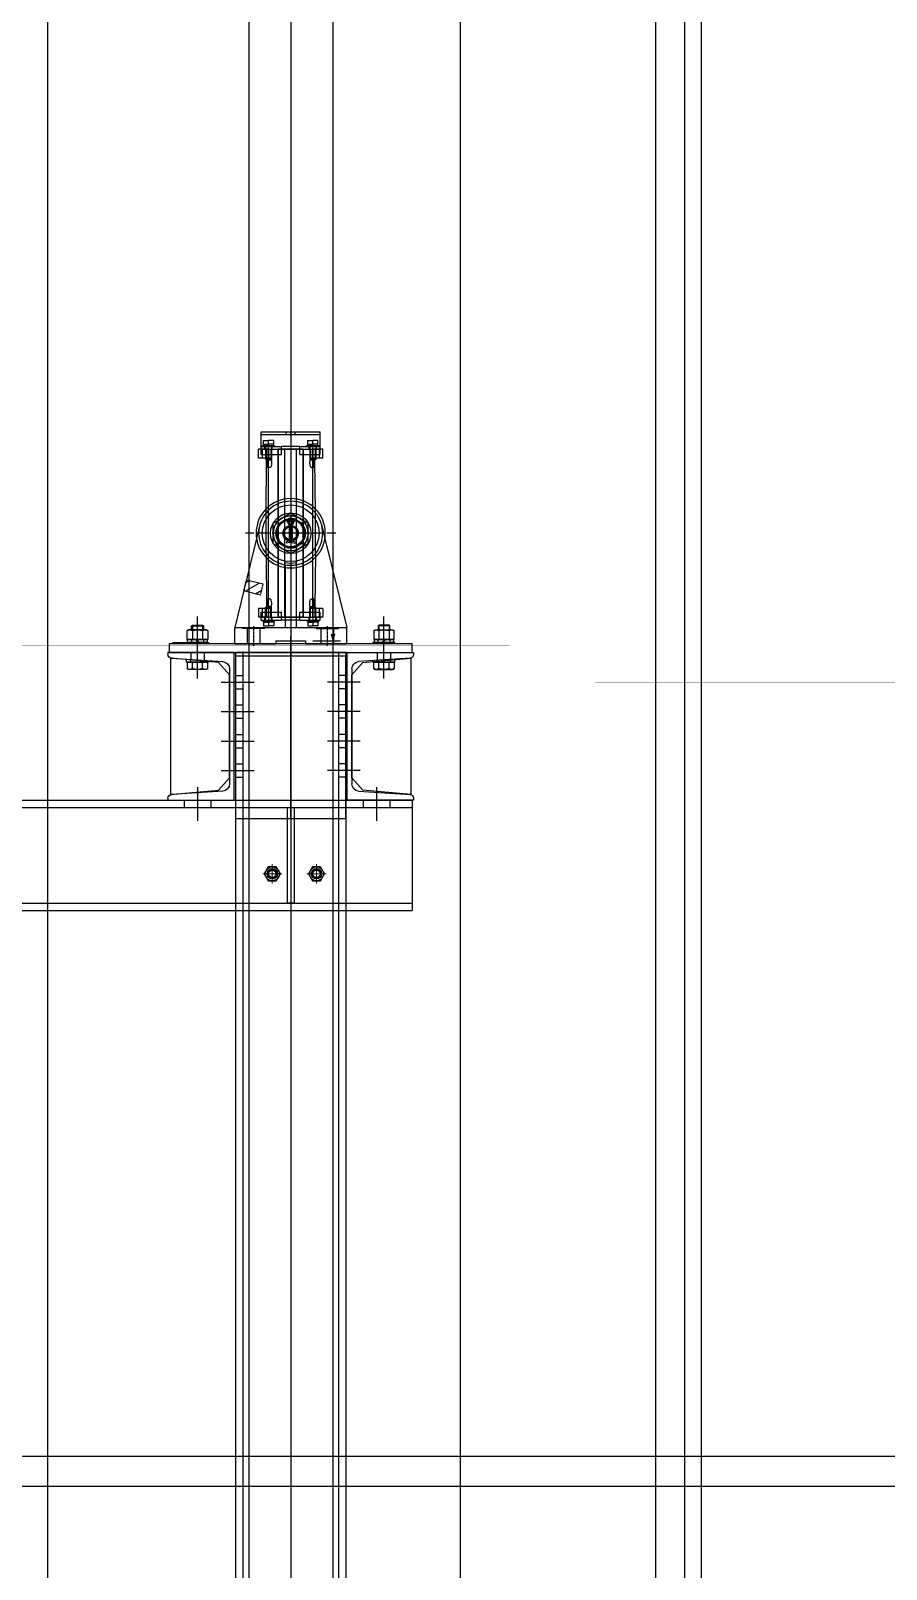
# Model space of a CAD drawing. Header units: millimetres. Extents: x 2370 to 266135, y -585395 to 33485.
# Drawn here: x 218021 to 219182, y 14051 to 16138 of the extents above; entities that cross this region are included whole.
import ezdxf
from ezdxf.lldxf.tags import DXFTag

# ---------------------------------------------------------------- set-up
doc = ezdxf.new("R2010")
doc.units = ezdxf.units.MM
doc.linetypes.add('DASHDOT', pattern=[18.5, 12, -3, 0.5, -3])
doc.linetypes.add('DASHSPACE', pattern=[30, 12, -18])
doc.layers.add('1', color=1, linetype='CENTER2')
doc.layers.add('CL', color=1, linetype='CENTER', lineweight=9)
tags = doc.linetypes.add('CENTER', pattern=[2, 1.25, -0.25, 0.25, -0.25]).pattern_tags.tags
tags[10:11] = [DXFTag(74, 4), DXFTag(75, 0), DXFTag(340, '0'), DXFTag(46, 1.0), DXFTag(50, 0.0), DXFTag(44, 0.0), DXFTag(45, 0.0)]
tags[8:9] = [DXFTag(74, 4), DXFTag(75, 0), DXFTag(340, '0'), DXFTag(46, 1.0), DXFTag(50, 0.0), DXFTag(44, 0.0), DXFTag(45, 0.0)]
tags[6:7] = [DXFTag(74, 4), DXFTag(75, 0), DXFTag(340, '0'), DXFTag(46, 1.0), DXFTag(50, 0.0), DXFTag(44, 0.0), DXFTag(45, 0.0)]
tags[4:5] = [DXFTag(74, 4), DXFTag(75, 0), DXFTag(340, '0'), DXFTag(46, 1.0), DXFTag(50, 0.0), DXFTag(44, 0.0), DXFTag(45, 0.0)]
tags = doc.linetypes.add('CENTER2', pattern=[1.125, 0.75, -0.125, 0.125, -0.125]).pattern_tags.tags
tags[10:11] = [DXFTag(74, 4), DXFTag(75, 0), DXFTag(340, '0'), DXFTag(46, 1.0), DXFTag(50, 0.0), DXFTag(44, 0.0), DXFTag(45, 0.0)]
tags[8:9] = [DXFTag(74, 4), DXFTag(75, 0), DXFTag(340, '0'), DXFTag(46, 1.0), DXFTag(50, 0.0), DXFTag(44, 0.0), DXFTag(45, 0.0)]
tags[6:7] = [DXFTag(74, 4), DXFTag(75, 0), DXFTag(340, '0'), DXFTag(46, 1.0), DXFTag(50, 0.0), DXFTag(44, 0.0), DXFTag(45, 0.0)]
tags[4:5] = [DXFTag(74, 4), DXFTag(75, 0), DXFTag(340, '0'), DXFTag(46, 1.0), DXFTag(50, 0.0), DXFTag(44, 0.0), DXFTag(45, 0.0)]
tags = doc.linetypes.add('DASHED', pattern=[0.75, 0.5, -0.25]).pattern_tags.tags
tags[6:7] = [DXFTag(74, 4), DXFTag(75, 0), DXFTag(340, '0'), DXFTag(46, 1.0), DXFTag(50, 0.0), DXFTag(44, 0.0), DXFTag(45, 0.0)]
tags[4:5] = [DXFTag(74, 4), DXFTag(75, 0), DXFTag(340, '0'), DXFTag(46, 1.0), DXFTag(50, 0.0), DXFTag(44, 0.0), DXFTag(45, 0.0)]
tags = doc.linetypes.add('HIDDEN', pattern=[0.375, 0.25, -0.125]).pattern_tags.tags
tags[6:7] = [DXFTag(74, 4), DXFTag(75, 0), DXFTag(340, '0'), DXFTag(46, 1.0), DXFTag(50, 0.0), DXFTag(44, 0.0), DXFTag(45, 0.0)]
tags[4:5] = [DXFTag(74, 4), DXFTag(75, 0), DXFTag(340, '0'), DXFTag(46, 1.0), DXFTag(50, 0.0), DXFTag(44, 0.0), DXFTag(45, 0.0)]
tags = doc.linetypes.add('HIDDEN2', pattern=[0.1875, 0.125, -0.0625]).pattern_tags.tags
tags[6:7] = [DXFTag(74, 4), DXFTag(75, 0), DXFTag(340, '0'), DXFTag(46, 1.0), DXFTag(50, 0.0), DXFTag(44, 0.0), DXFTag(45, 0.0)]
tags[4:5] = [DXFTag(74, 4), DXFTag(75, 0), DXFTag(340, '0'), DXFTag(46, 1.0), DXFTag(50, 0.0), DXFTag(44, 0.0), DXFTag(45, 0.0)]
tags = doc.linetypes.add('PHANTOM', pattern=[2.5, 1.25, -0.25, 0.25, -0.25, 0.25, -0.25]).pattern_tags.tags
tags[14:15] = [DXFTag(74, 4), DXFTag(75, 0), DXFTag(340, '0'), DXFTag(46, 1.0), DXFTag(50, 0.0), DXFTag(44, 0.0), DXFTag(45, 0.0)]
tags[12:13] = [DXFTag(74, 4), DXFTag(75, 0), DXFTag(340, '0'), DXFTag(46, 1.0), DXFTag(50, 0.0), DXFTag(44, 0.0), DXFTag(45, 0.0)]
tags[10:11] = [DXFTag(74, 4), DXFTag(75, 0), DXFTag(340, '0'), DXFTag(46, 1.0), DXFTag(50, 0.0), DXFTag(44, 0.0), DXFTag(45, 0.0)]
tags[8:9] = [DXFTag(74, 4), DXFTag(75, 0), DXFTag(340, '0'), DXFTag(46, 1.0), DXFTag(50, 0.0), DXFTag(44, 0.0), DXFTag(45, 0.0)]
tags[6:7] = [DXFTag(74, 4), DXFTag(75, 0), DXFTag(340, '0'), DXFTag(46, 1.0), DXFTag(50, 0.0), DXFTag(44, 0.0), DXFTag(45, 0.0)]
tags[4:5] = [DXFTag(74, 4), DXFTag(75, 0), DXFTag(340, '0'), DXFTag(46, 1.0), DXFTag(50, 0.0), DXFTag(44, 0.0), DXFTag(45, 0.0)]

# ---------------------------------------------------------------- blocks, each defined once
blk = doc.blocks.new('A$C6D5E1476')
at = {"color": 1, "linetype": 'CENTER'}
for p, q in [((40, 188.6), (40, 272.7)), ((293, 188.6), (293, 272.7)), ((166.5, 0), (166.5, 245.4))]:
    blk.add_line(p, q, dxfattribs=at)
at = {"color": 6, "linetype": 'PHANTOM'}
for p, q in [((28, 254.6), (26.1, 253.5)), ((26.1, 241.6), (26.1, 253.5)), ((52, 254.6), (28, 254.6)), ((32, 259.8), (33.1, 260.9)), ((32, 254.6), (32, 259.8)), ((32, 259.8), (48, 259.8)), ((33.1, 260.9), (46.9, 260.9)), ((33.1, 260.9), (33.1, 254.6)), ((33.1, 253.5), (33.1, 241.6)), ((46.9, 260.9), (48, 259.8)), ((46.9, 260.9), (46.9, 254.6)), ((46.9, 253.5), (46.9, 241.6)), ((48, 259.8), (48, 254.6)), ((53.9, 253.5), (52, 254.6)), ((53.9, 253.5), (53.9, 241.6)), ((279.1, 253.5), (281, 254.6)), ((279.1, 253.5), (279.1, 241.6)), ((281, 254.6), (305, 254.6)), ((286.1, 260.9), (285, 259.8)), ((301, 259.8), (285, 259.8)), ((285, 259.8), (285, 254.6)), ((299.9, 260.9), (286.1, 260.9)), ((286.1, 260.9), (286.1, 254.6)), ((286.1, 253.5), (286.1, 241.6)), ((301, 259.8), (299.9, 260.9)), ((299.9, 260.9), (299.9, 254.6)), ((299.9, 253.5), (299.9, 241.6)), ((301, 254.6), (301, 259.8)), ((305, 254.6), (306.9, 253.5)), ((306.9, 241.6), (306.9, 253.5)), ((25, 237.6), (55, 237.6)), ((25, 235.7), (25, 237.6)), ((53.9, 241.6), (26.1, 241.6)), ((26.7, 241.6), (53.3, 241.6)), ((26.7, 237.6), (26.7, 241.6)), ((53.3, 237.6), (26.7, 237.6)), ((31, 237.6), (31, 235.7)), ((31.9, 241.6), (31.9, 237.6)), ((37.3, 241.6), (41.3, 237.6)), ((38.7, 241.6), (42.7, 237.6)), ((48.1, 241.6), (48.1, 237.6)), ((49, 237.6), (49, 235.7)), ((53.3, 241.6), (53.3, 237.6)), ((55, 237.6), (55, 235.7)), ((326.5, 237.6), (278, 237.6)), ((278, 237.6), (278, 235.7)), ((279.1, 241.6), (306.9, 241.6)), ((306.3, 241.6), (279.7, 241.6)), ((279.7, 241.6), (279.7, 237.6)), ((279.7, 237.6), (306.3, 237.6)), ((284, 237.6), (284, 235.7)), ((284.9, 241.6), (284.9, 237.6)), ((294.3, 241.6), (290.3, 237.6)), ((295.7, 241.6), (291.7, 237.6)), ((301.1, 241.6), (301.1, 237.6)), ((302, 237.6), (302, 235.7)), ((306.3, 237.6), (306.3, 241.6)), ((326.5, 235.7), (326.5, 237.6)), ((25, 210.9), (25, 215.2)), ((55, 210.9), (25, 210.9)), ((53.9, 210.9), (26.1, 210.9)), ((26.1, 210.9), (26.1, 201.9)), ((26.7, 210.9), (53.3, 210.9)), ((31, 210.9), (31, 214.7)), ((33.1, 201.9), (33.1, 210.9)), ((46.9, 201.9), (46.9, 210.9)), ((49, 210.9), (49, 213.1)), ((53.9, 201.9), (53.9, 210.9)), ((55, 212.6), (55, 210.9)), ((278, 212.6), (278, 210.9)), ((278, 210.9), (308, 210.9)), ((279.1, 201.9), (279.1, 210.9)), ((279.1, 210.9), (306.9, 210.9)), ((306.3, 210.9), (279.7, 210.9)), ((284, 210.9), (284, 213.1)), ((286.1, 201.9), (286.1, 210.9)), ((299.9, 201.9), (299.9, 210.9)), ((302, 210.9), (302, 214.7)), ((306.9, 210.9), (306.9, 201.9)), ((308, 210.9), (308, 215.2)), ((28, 200.9), (26.1, 201.9)), ((52, 200.9), (28, 200.9)), ((53.9, 201.9), (52, 200.9)), ((279.1, 201.9), (281, 200.9)), ((281, 200.9), (305, 200.9)), ((305, 200.9), (306.9, 201.9))]:
    blk.add_line(p, q, dxfattribs=at)
for p, q in [((90, 223.7), (0, 223.7)), ((0, 223.7), (0, 221.3)), ((4.6, 216.3), (74.4, 211.5)), ((90, 23.7), (90, 223.7)), ((243, 223.7), (333, 223.7)), ((243, 23.7), (243, 223.7)), ((328.4, 216.3), (258.6, 211.5)), ((333, 223.7), (333, 221.3)), ((83.5, 201.5), (83.5, 45.8)), ((249.5, 201.5), (249.5, 45.8)), ((0, 26.1), (0, 23.7)), ((0, 23.7), (90, 23.7)), ((74.4, 35.9), (4.6, 31.1)), ((333, 23.7), (243, 23.7)), ((258.6, 35.9), (328.4, 31.1)), ((333, 26.1), (333, 23.7))]:
    blk.add_line(p, q)
at = {"color": 4, "linetype": 'HIDDEN2'}
for p, q in [((31, 223.5), (31, 214.7)), ((49, 223.5), (49, 213.1)), ((284, 223.5), (284, 213.1)), ((302, 223.5), (302, 214.7))]:
    blk.add_line(p, q, dxfattribs=at)
at = {"color": 6, "linetype": 'PHANTOM'}
blk.add_lwpolyline([(1.5, 235.7), (331.5, 235.7), (331.5, 223.7), (1.5, 223.7)], close=True, dxfattribs=at)
for points in [[(83.5, 53.7), (83.5, 193.7), (68.6, 210.4), (3.5, 216.2), (3.5, 31.2), (68.6, 37)], [(249.5, 53.7), (249.5, 193.7), (264.4, 210.4), (329.5, 216.2), (329.5, 31.2), (264.4, 37)]]:
    blk.add_lwpolyline(points, close=True)
for centre, radius, start, end in [((29.6, 248.4), 6.13, 55.591, 124.409), ((40.2, 230.6), 24, 90.4002, 107.1986), ((39.8, 230.6), 24, 72.8014, 89.5998), ((50.4, 248.4), 6.13, 55.591, 124.409), ((282.6, 248.4), 6.13, 55.591, 124.409), ((293.2, 230.6), 24, 90.4002, 107.1986), ((292.8, 230.6), 24, 72.8014, 89.5998), ((303.4, 248.4), 6.13, 55.591, 124.409), ((29.6, 207), 6.13, 235.591, 304.409), ((40, 224.9), 24, 253.2199, 286.7801), ((50.4, 207), 6.13, 235.591, 304.409), ((282.6, 207), 6.13, 235.591, 304.409), ((293, 224.9), 24, 253.2199, 286.7801), ((303.4, 207), 6.13, 235.591, 304.409)]:
    blk.add_arc(centre, radius, start, end, dxfattribs=at)
for centre, radius, start, end in [((5, 221.3), 5, 179.9995, 264.9975), ((73.5, 201.5), 10, 359.9995, 84.9975), ((259.5, 201.5), 10, 95.0025, 180.0005), ((328, 221.3), 5, 275.0025, 0.0005), ((73.5, 45.8), 10, 275.0025, 0.0005), ((259.5, 45.8), 10, 179.9995, 264.9975), ((5, 26.1), 5, 95.0025, 180.0005), ((328, 26.1), 5, 359.9995, 84.9975)]:
    blk.add_arc(centre, radius, start, end)
blk = doc.blocks.new('A$C721410C5')
at = {"color": 4}
for p, q in [((145.2, 122.5), (266.2, 152)), ((245.2, 106), (31.2, 106)), ((252.2, 84), (24.2, 84)), ((31.2, 93), (245.2, 93)), ((245.2, 93), (31.2, 93)), ((252.2, 68), (24.2, 68)), ((31.2, 59), (245.2, 59)), ((245.2, 59), (31.2, 59)), ((245.2, 46), (31.2, 46)), ((145.2, 29.5), (266.2, 0))]:
    blk.add_line(p, q, dxfattribs=at)
at = {"color": 4, "linetype": 'DASHED', "ltscale": 0.3425}
for p, q in [((266.2, 83.5), (266.2, 152)), ((266.2, 0), (266.2, 68.5))]:
    blk.add_line(p, q, dxfattribs=at)
at = {"color": 4, "ltscale": 0.11}
for p, q in [((288.2, 152), (266.2, 152)), ((288.2, 0), (266.2, 0))]:
    blk.add_line(p, q, dxfattribs=at)
at = {"color": 4, "ltscale": 0.28}
for p, q in [((288.2, 96), (288.2, 152)), ((288.2, 0), (288.2, 56))]:
    blk.add_line(p, q, dxfattribs=at)
at = {"color": 4, "linetype": 'DASHDOT'}
for p, q in [((138.2, 137.1), (138.2, 14.9)), ((77.1, 76), (199.3, 76))]:
    blk.add_line(p, q, dxfattribs=at)
at = {"color": 4, "linetype": 'DASHDOT', "ltscale": 0.132}
for p, q in [((290.4, 126), (264, 126)), ((290.4, 26), (264, 26))]:
    blk.add_line(p, q, dxfattribs=at)
at = {"color": 4, "linetype": 'DASHED', "ltscale": 0.005}
for p, q in [((266.2, 141), (267.2, 141)), ((266.2, 141), (267.2, 141)), ((266.2, 111), (267.2, 111)), ((266.2, 111), (267.2, 111)), ((267.2, 41), (266.2, 41)), ((267.2, 41), (266.2, 41)), ((267.2, 11), (266.2, 11)), ((267.2, 11), (266.2, 11))]:
    blk.add_line(p, q, dxfattribs=at)
at = {"color": 4, "linetype": 'DASHED', "ltscale": 0.075}
for p, q in [((267.2, 126), (267.2, 141)), ((267.2, 111), (267.2, 126)), ((266.2, 68.5), (266.2, 83.5)), ((267.2, 41), (267.2, 26)), ((267.2, 26), (267.2, 11))]:
    blk.add_line(p, q, dxfattribs=at)
at = {"color": 4, "linetype": 'DASHED', "ltscale": 0.105}
for p, q in [((288.2, 134.5), (267.2, 134.5)), ((288.2, 134.5), (267.2, 134.5)), ((288.2, 117.5), (267.2, 117.5)), ((288.2, 117.5), (267.2, 117.5)), ((288.2, 34.5), (267.2, 34.5)), ((288.2, 34.5), (267.2, 34.5)), ((288.2, 17.5), (267.2, 17.5)), ((288.2, 17.5), (267.2, 17.5))]:
    blk.add_line(p, q, dxfattribs=at)
at = {"color": 4, "ltscale": 0.18755}
blk.add_line((284.2, 106), (284.2, 143.5), dxfattribs=at)
at = {"color": 4, "ltscale": 0.4}
blk.add_line((0.4, 36), (0.4, 116), dxfattribs=at)
at = {"color": 4, "ltscale": 0.1}
for p, q in [((20.4, 116), (0.4, 116)), ((20.4, 36), (0.4, 36))]:
    blk.add_line(p, q, dxfattribs=at)
at = {"color": 4, "linetype": 'DASHED', "ltscale": 0.4}
blk.add_line((4.2, 36), (4.2, 116), dxfattribs=at)
at = {"color": 4, "ltscale": 0.034641}
for p, q in [((12.4, 112.9), (12.4, 106)), ((12.4, 99.1), (12.4, 106)), ((17.4, 112.9), (17.4, 106)), ((17.4, 99.1), (17.4, 106)), ((259, 112.9), (259, 106)), ((259, 99.1), (259, 106)), ((264, 112.9), (264, 106)), ((264, 99.1), (264, 106)), ((12.4, 52.9), (12.4, 46)), ((12.4, 39.1), (12.4, 46)), ((17.4, 52.9), (17.4, 46)), ((17.4, 39.1), (17.4, 46)), ((259, 52.9), (259, 46)), ((259, 39.1), (259, 46)), ((264, 52.9), (264, 46)), ((264, 39.1), (264, 46))]:
    blk.add_line(p, q, dxfattribs=at)
at = {"color": 4, "ltscale": 0.025}
for p, q in [((17.4, 112.9), (12.4, 112.9)), ((17.4, 106), (12.4, 106)), ((31.2, 114.5), (36.2, 114.5)), ((31.2, 106.2), (36.2, 106.2)), ((240.2, 114.5), (245.2, 114.5)), ((245.2, 106.2), (240.2, 106.2)), ((259, 112.9), (264, 112.9)), ((259, 106), (264, 106)), ((17.4, 99.1), (12.4, 99.1)), ((259, 99.1), (264, 99.1)), ((17.4, 52.9), (12.4, 52.9)), ((17.4, 46), (12.4, 46)), ((31.2, 45.8), (36.2, 45.8)), ((245.2, 45.8), (240.2, 45.8)), ((259, 52.9), (264, 52.9)), ((259, 46), (264, 46)), ((17.4, 39.1), (12.4, 39.1)), ((31.2, 37.5), (36.2, 37.5)), ((240.2, 37.5), (245.2, 37.5)), ((259, 39.1), (264, 39.1))]:
    blk.add_line(p, q, dxfattribs=at)
at = {"color": 4, "linetype": 'DASHED', "ltscale": 0.025}
for p, q in [((17.4, 106), (12.4, 106)), ((259, 106), (264, 106)), ((17.4, 46), (12.4, 46)), ((259, 46), (264, 46))]:
    blk.add_line(p, q, dxfattribs=at)
at = {"color": 4, "linetype": 'DASHDOT', "ltscale": 0.126}
for p, q in [((40.5, 106), (15.3, 106)), ((40.5, 46), (15.3, 46))]:
    blk.add_line(p, q, dxfattribs=at)
at = {"color": 4, "ltscale": 0.01}
for p, q in [((19.4, 112.8), (17.4, 112.8)), ((257, 112.8), (259, 112.8)), ((19.4, 99.3), (17.4, 99.3)), ((257, 99.3), (259, 99.3)), ((19.4, 52.8), (17.4, 52.8)), ((257, 52.8), (259, 52.8)), ((19.4, 39.3), (17.4, 39.3)), ((257, 39.3), (259, 39.3))]:
    blk.add_line(p, q, dxfattribs=at)
at = {"color": 4, "ltscale": 0.0425}
for p, q in [((19.4, 114.5), (19.4, 106)), ((19.4, 106), (19.4, 97.5)), ((20.4, 114.5), (20.4, 106)), ((20.4, 106), (20.4, 97.5)), ((257, 106), (257, 114.5)), ((257, 97.5), (257, 106)), ((19.4, 54.5), (19.4, 46)), ((19.4, 46), (19.4, 37.5)), ((20.4, 54.5), (20.4, 46)), ((20.4, 46), (20.4, 37.5)), ((257, 46), (257, 54.5)), ((257, 37.5), (257, 46))]:
    blk.add_line(p, q, dxfattribs=at)
at = {"color": 4, "ltscale": 0.005}
for p, q in [((20.4, 114.5), (19.4, 114.5)), ((256, 114.5), (257, 114.5)), ((20.4, 97.5), (19.4, 97.5)), ((256, 97.5), (257, 97.5)), ((20.4, 54.5), (19.4, 54.5)), ((256, 54.5), (257, 54.5)), ((20.4, 37.5), (19.4, 37.5)), ((256, 37.5), (257, 37.5))]:
    blk.add_line(p, q, dxfattribs=at)
at = {"color": 4, "ltscale": 0.054}
for p, q in [((31.2, 116), (20.4, 116)), ((256, 116), (245.2, 116)), ((31.2, 88.5), (20.4, 88.5)), ((256, 88.5), (245.2, 88.5)), ((31.2, 63.5), (20.4, 63.5)), ((256, 63.5), (245.2, 63.5)), ((31.2, 36), (20.4, 36)), ((256, 36), (245.2, 36))]:
    blk.add_line(p, q, dxfattribs=at)
at = {"color": 4, "ltscale": 0.1375}
for p, q in [((20.4, 88.5), (20.4, 116)), ((31.2, 88.5), (31.2, 116)), ((245.2, 88.5), (245.2, 116)), ((256, 88.5), (256, 116)), ((20.4, 36), (20.4, 63.5)), ((31.2, 36), (31.2, 63.5)), ((245.2, 36), (245.2, 63.5)), ((256, 36), (256, 63.5))]:
    blk.add_line(p, q, dxfattribs=at)
at = {"color": 4, "linetype": 'DASHED', "ltscale": 0.019}
for p, q in [((24.2, 111), (20.4, 111)), ((256, 111), (252.2, 111)), ((24.2, 101), (20.4, 101)), ((256, 101), (252.2, 101)), ((4.2, 82), (0.4, 82)), ((4.2, 70), (0.4, 70)), ((24.2, 51), (20.4, 51)), ((256, 51), (252.2, 51)), ((24.2, 41), (20.4, 41)), ((256, 41), (252.2, 41))]:
    blk.add_line(p, q, dxfattribs=at)
at = {"color": 4, "linetype": 'DASHED', "ltscale": 0.079}
for p, q in [((20.4, 110), (36.2, 110)), ((256, 110), (240.2, 110)), ((20.4, 42), (36.2, 42)), ((256, 42), (240.2, 42))]:
    blk.add_line(p, q, dxfattribs=at)
at = {"color": 4, "ltscale": 0.060015}
for p, q in [((36.2, 119.8), (24.2, 119.5)), ((240.2, 119.8), (252.2, 119.5)), ((36.2, 32.2), (24.2, 32.5)), ((240.2, 32.2), (252.2, 32.5))]:
    blk.add_line(p, q, dxfattribs=at)
at = {"color": 4, "ltscale": 0.0175}
for p, q in [((24.2, 119.5), (24.2, 116)), ((252.2, 119.5), (252.2, 116)), ((24.2, 36), (24.2, 32.5)), ((252.2, 36), (252.2, 32.5))]:
    blk.add_line(p, q, dxfattribs=at)
at = {"color": 4, "linetype": 'DASHED', "ltscale": 0.0075}
for p, q in [((24.2, 116), (24.2, 114.5)), ((252.2, 116), (252.2, 114.5)), ((150, 82.3), (151.4, 81.9)), ((150, 69.7), (151.4, 70.1)), ((24.2, 37.5), (24.2, 36)), ((252.2, 37.5), (252.2, 36))]:
    blk.add_line(p, q, dxfattribs=at)
at = {"color": 4, "linetype": 'DASHED', "ltscale": 0.1375}
for p, q in [((24.2, 88.5), (24.2, 116)), ((252.2, 88.5), (252.2, 116)), ((24.2, 36), (24.2, 63.5)), ((252.2, 36), (252.2, 63.5))]:
    blk.add_line(p, q, dxfattribs=at)
at = {"color": 4, "linetype": 'DASHED', "ltscale": 0.041562}
for p, q in [((24.2, 114.5), (24.2, 106.2)), ((252.2, 114.5), (252.2, 106.2)), ((24.2, 45.8), (24.2, 37.5)), ((252.2, 45.8), (252.2, 37.5))]:
    blk.add_line(p, q, dxfattribs=at)
at = {"color": 4, "linetype": 'DASHED', "ltscale": 0.035}
for p, q in [((24.2, 114.5), (31.2, 114.5)), ((24.2, 106.2), (31.2, 106.2)), ((31.2, 106), (24.2, 106)), ((245.2, 114.5), (252.2, 114.5)), ((252.2, 106.2), (245.2, 106.2)), ((252.2, 106), (245.2, 106)), ((24.2, 93), (31.2, 93)), ((31.2, 93), (24.2, 93)), ((245.2, 93), (252.2, 93)), ((252.2, 93), (245.2, 93)), ((24.2, 59), (31.2, 59)), ((31.2, 59), (24.2, 59)), ((31.2, 46), (24.2, 46)), ((24.2, 45.8), (31.2, 45.8)), ((245.2, 59), (252.2, 59)), ((252.2, 59), (245.2, 59)), ((252.2, 46), (245.2, 46)), ((252.2, 45.8), (245.2, 45.8)), ((24.2, 37.5), (31.2, 37.5)), ((245.2, 37.5), (252.2, 37.5))]:
    blk.add_line(p, q, dxfattribs=at)
at = {"color": 4, "linetype": 'DASHED', "ltscale": 0.06}
for p, q in [((24.2, 110), (36.2, 110)), ((24.2, 109), (36.2, 109)), ((252.2, 110), (240.2, 110)), ((252.2, 109), (240.2, 109)), ((24.2, 43), (36.2, 43)), ((24.2, 42), (36.2, 42)), ((252.2, 43), (240.2, 43)), ((252.2, 42), (240.2, 42))]:
    blk.add_line(p, q, dxfattribs=at)
at = {"color": 4, "linetype": 'DASHED', "ltscale": 0.000937653}
for p, q in [((24.2, 106), (24.2, 106.2)), ((252.2, 106), (252.2, 106.2)), ((24.2, 46), (24.2, 45.8)), ((252.2, 46), (252.2, 45.8))]:
    blk.add_line(p, q, dxfattribs=at)
at = {"color": 4, "linetype": 'DASHED', "ltscale": 0.065}
for p, q in [((24.2, 93), (24.2, 106)), ((252.2, 93), (252.2, 106)), ((24.2, 102), (37.2, 102)), ((252.2, 102), (239.2, 102)), ((24.2, 46), (24.2, 59)), ((24.2, 50), (37.2, 50)), ((252.2, 50), (239.2, 50)), ((252.2, 46), (252.2, 59))]:
    blk.add_line(p, q, dxfattribs=at)
at = {"color": 4, "ltscale": 0.026344}
for p, q in [((36.2, 119.8), (36.2, 114.5)), ((240.2, 119.8), (240.2, 114.5)), ((36.2, 37.5), (36.2, 32.2)), ((240.2, 37.5), (240.2, 32.2))]:
    blk.add_line(p, q, dxfattribs=at)
at = {"color": 4, "ltscale": 0.041562}
for p, q in [((36.2, 114.5), (36.2, 106.2)), ((240.2, 114.5), (240.2, 106.2)), ((36.2, 45.8), (36.2, 37.5)), ((240.2, 45.8), (240.2, 37.5))]:
    blk.add_line(p, q, dxfattribs=at)
at = {"color": 4, "ltscale": 0.006}
for p, q in [((36.2, 110), (37.4, 110)), ((240.2, 110), (239, 110)), ((36.2, 42), (37.4, 42)), ((240.2, 42), (239, 42))]:
    blk.add_line(p, q, dxfattribs=at)
at = {"color": 4, "linetype": 'DASHED', "ltscale": 0.011001}
for p, q in [((38.4, 108.7), (36.2, 108.7)), ((38.4, 43.3), (36.2, 43.3))]:
    blk.add_line(p, q, dxfattribs=at)
at = {"color": 4, "linetype": 'DASHED', "ltscale": 0.000640869}
for p, q in [((36.3, 107.5), (36.2, 107.5)), ((240.2, 107.5), (240.1, 107.5)), ((36.3, 44.5), (36.2, 44.5)), ((240.2, 44.5), (240.1, 44.5))]:
    blk.add_line(p, q, dxfattribs=at)
at = {"color": 4, "linetype": 'DASHED', "ltscale": 0.000743866}
for p, q in [((36.3, 107.2), (36.2, 107.2)), ((240.2, 107.2), (240, 107.2)), ((36.3, 44.8), (36.2, 44.8)), ((240.2, 44.8), (240, 44.8))]:
    blk.add_line(p, q, dxfattribs=at)
at = {"color": 4, "linetype": 'DASHED', "ltscale": 0.000492159}
for p, q in [((36.3, 107.4), (36.3, 107.5)), ((240.1, 44.5), (240, 44.6))]:
    blk.add_line(p, q, dxfattribs=at)
at = {"color": 4, "ltscale": 0.007071}
for p, q in [((37.4, 110), (38.4, 109)), ((239, 110), (238, 109)), ((37.4, 42), (38.4, 43)), ((239, 42), (238, 43))]:
    blk.add_line(p, q, dxfattribs=at)
at = {"color": 4, "ltscale": 0.014618}
for p, q in [((37.4, 107.1), (37.4, 110)), ((239, 110), (239, 107.1)), ((37.4, 42), (37.4, 44.9)), ((239, 44.9), (239, 42))]:
    blk.add_line(p, q, dxfattribs=at)
at = {"color": 4, "linetype": 'DASHED', "ltscale": 0.04}
for p, q in [((37.4, 102), (37.4, 110)), ((239, 110), (239, 102)), ((37.4, 42), (37.4, 50)), ((239, 50), (239, 42))]:
    blk.add_line(p, q, dxfattribs=at)
at = {"color": 4, "linetype": 'DASHED', "ltscale": 0.025382}
for p, q in [((37.4, 102), (37.4, 107.1)), ((239, 107.1), (239, 102)), ((37.4, 44.9), (37.4, 50)), ((239, 50), (239, 44.9))]:
    blk.add_line(p, q, dxfattribs=at)
at = {"color": 4, "ltscale": 0.360154}
for p, q in [((110.4, 109.5), (38.4, 108.7)), ((166, 109.5), (238, 108.7)), ((110.4, 42.5), (38.4, 43.3)), ((166, 42.5), (238, 43.3))]:
    blk.add_line(p, q, dxfattribs=at)
at = {"color": 4, "ltscale": 0.009894}
for p, q in [((38.4, 107), (38.4, 109)), ((238, 109), (238, 107)), ((38.4, 43), (38.4, 45)), ((238, 45), (238, 43))]:
    blk.add_line(p, q, dxfattribs=at)
at = {"color": 4, "linetype": 'DASHED', "ltscale": 0.020107}
for p, q in [((38.4, 103), (38.4, 107)), ((238, 107), (238, 103)), ((38.4, 45), (38.4, 49)), ((238, 49), (238, 45))]:
    blk.add_line(p, q, dxfattribs=at)
at = {"color": 4, "ltscale": 0.015}
for p, q in [((41.2, 107.8), (44.2, 107.8)), ((44.2, 107), (41.2, 107)), ((232.2, 107.8), (235.2, 107.8)), ((235.2, 107), (232.2, 107)), ((44.2, 45), (41.2, 45)), ((41.2, 44.2), (44.2, 44.2)), ((235.2, 45), (232.2, 45)), ((232.2, 44.2), (235.2, 44.2))]:
    blk.add_line(p, q, dxfattribs=at)
at = {"color": 4, "ltscale": 0.000935745}
for p, q in [((49.2, 107.3), (49.2, 107.5)), ((227.2, 107.3), (227.2, 107.5)), ((49.2, 44.7), (49.2, 44.5)), ((227.2, 44.7), (227.2, 44.5))]:
    blk.add_line(p, q, dxfattribs=at)
at = {"color": 4, "linetype": 'DASHED', "ltscale": 0.00998}
for p, q in [((49.2, 107.3), (49.2, 105.3)), ((227.2, 107.3), (227.2, 105.3)), ((49.2, 44.7), (49.2, 46.7)), ((227.2, 44.7), (227.2, 46.7))]:
    blk.add_line(p, q, dxfattribs=at)
at = {"color": 4, "ltscale": 0.277489}
for p, q in [((165.9, 109.5), (110.4, 109.5)), ((165.9, 42.5), (110.4, 42.5))]:
    blk.add_line(p, q, dxfattribs=at)
at = {"color": 4, "ltscale": 0.000158104}
for p, q in [((110.4, 109.5), (110.4, 109.5)), ((166, 109.5), (165.9, 109.5)), ((110.4, 42.5), (110.4, 42.5)), ((166, 42.5), (165.9, 42.5))]:
    blk.add_line(p, q, dxfattribs=at)
at = {"color": 4, "linetype": 'DASHED', "ltscale": 0.087396}
blk.add_line((128.2, 118.3), (145.2, 122.5), dxfattribs=at)
at = {"color": 4, "linetype": 'DASHED', "ltscale": 6.10352e-06}
for p, q in [((128.2, 118.3), (128.2, 118.3)), ((128.2, 33.7), (128.2, 33.7))]:
    blk.add_line(p, q, dxfattribs=at)
at = {"color": 4, "linetype": 'DASHDOT', "ltscale": 0.126003}
for p, q in [((235.9, 106), (261.1, 106)), ((235.9, 46), (261.1, 46))]:
    blk.add_line(p, q, dxfattribs=at)
at = {"color": 4, "linetype": 'DASHED', "ltscale": 0.011}
for p, q in [((238, 108.7), (240.2, 108.7)), ((238, 43.3), (240.2, 43.3))]:
    blk.add_line(p, q, dxfattribs=at)
at = {"color": 4, "linetype": 'DASHED', "ltscale": 0.0425}
for p, q in [((256, 106), (256, 114.5)), ((256, 97.5), (256, 106)), ((256, 46), (256, 54.5)), ((256, 37.5), (256, 46))]:
    blk.add_line(p, q, dxfattribs=at)
at = {"color": 4, "linetype": 'DASHED', "ltscale": 0.085}
for p, q in [((20.4, 102), (37.4, 102)), ((256, 102), (239, 102)), ((20.4, 50), (37.4, 50)), ((256, 50), (239, 50))]:
    blk.add_line(p, q, dxfattribs=at)
at = {"color": 4, "ltscale": 0.125}
for p, q in [((20.4, 88.5), (20.4, 63.5)), ((24.2, 88.5), (24.2, 63.5)), ((256, 88.5), (256, 63.5))]:
    blk.add_line(p, q, dxfattribs=at)
at = {"color": 4, "linetype": 'DASHED', "ltscale": 0.065781}
for p, q in [((24.2, 103), (37.3, 103)), ((252.2, 103), (239, 103)), ((24.2, 49), (37.3, 49)), ((252.2, 49), (239, 49))]:
    blk.add_line(p, q, dxfattribs=at)
at = {"color": 4, "linetype": 'DASHED', "ltscale": 0.17}
for p, q in [((24.2, 93), (24.2, 59)), ((252.2, 93), (252.2, 59))]:
    blk.add_line(p, q, dxfattribs=at)
at = {"color": 4, "linetype": 'DASHED', "ltscale": 0.0225}
for p, q in [((24.2, 88.5), (24.2, 93)), ((252.2, 88.5), (252.2, 93)), ((24.2, 59), (24.2, 63.5)), ((252.2, 59), (252.2, 63.5))]:
    blk.add_line(p, q, dxfattribs=at)
at = {"color": 4, "ltscale": 0.0225}
for p, q in [((24.2, 84), (24.2, 88.5)), ((252.2, 84), (252.2, 88.5)), ((24.2, 63.5), (24.2, 68)), ((252.2, 63.5), (252.2, 68))]:
    blk.add_line(p, q, dxfattribs=at)
at = {"color": 4, "ltscale": 0.08}
for p, q in [((24.2, 68), (24.2, 84)), ((252.2, 68), (252.2, 84))]:
    blk.add_line(p, q, dxfattribs=at)
at = {"color": 4, "linetype": 'DASHED', "ltscale": 0.00807}
for p, q in [((37.2, 102), (37.2, 103.6)), ((37.2, 102), (37.2, 103.6)), ((239.2, 103.6), (239.2, 102)), ((239.2, 103.6), (239.2, 102)), ((37.2, 48.4), (37.2, 50)), ((37.2, 48.4), (37.2, 50)), ((239.2, 50), (239.2, 48.4)), ((239.2, 50), (239.2, 48.4))]:
    blk.add_line(p, q, dxfattribs=at)
at = {"color": 4, "linetype": 'DASHED', "ltscale": 0.00188}
for p, q in [((37.2, 103.2), (37.2, 103.6)), ((239.2, 103.2), (239.2, 103.6)), ((37.2, 48.4), (37.2, 48.8)), ((239.2, 48.4), (239.2, 48.8))]:
    blk.add_line(p, q, dxfattribs=at)
at = {"color": 4, "linetype": 'DASHED', "ltscale": 0.001229}
for p, q in [((37.2, 103), (37.2, 103.3)), ((239.2, 103), (239.2, 103.3)), ((37.2, 48.7), (37.2, 49)), ((239.2, 48.7), (239.2, 49))]:
    blk.add_line(p, q, dxfattribs=at)
at = {"color": 4, "linetype": 'DASHED', "ltscale": 0.000988007}
for p, q in [((37.2, 103), (37.2, 103.2)), ((239.2, 49), (239.2, 48.8))]:
    blk.add_line(p, q, dxfattribs=at)
at = {"color": 4, "linetype": 'DASHED', "ltscale": 0.004935}
for p, q in [((37.4, 103), (37.2, 102)), ((239, 103), (239.2, 102)), ((37.4, 49), (37.2, 50)), ((239, 49), (239.2, 50))]:
    blk.add_line(p, q, dxfattribs=at)
at = {"color": 4, "linetype": 'DASHED', "ltscale": 0.007071}
for p, q in [((37.4, 102), (38.4, 103)), ((239, 102), (238, 103)), ((37.4, 50), (38.4, 49)), ((239, 50), (238, 49))]:
    blk.add_line(p, q, dxfattribs=at)
at = {"color": 4, "linetype": 'DASHED', "ltscale": 0.015}
for p, q in [((44.2, 102.2), (41.2, 102.2)), ((235.2, 102.2), (232.2, 102.2)), ((41.2, 49.8), (44.2, 49.8)), ((232.2, 49.8), (235.2, 49.8))]:
    blk.add_line(p, q, dxfattribs=at)
at = {"color": 4, "linetype": 'DASHED', "ltscale": 0.06875}
for p, q in [((110.7, 76), (117.6, 87.9)), ((117.6, 87.9), (124.4, 99.8)), ((138.2, 99.8), (124.4, 99.8)), ((151.9, 99.8), (138.2, 99.8)), ((158.8, 87.9), (151.9, 99.8)), ((165.7, 76), (158.8, 87.9)), ((117.6, 64.1), (110.7, 76)), ((124.4, 52.2), (117.6, 64.1)), ((151.9, 52.2), (158.8, 64.1)), ((158.8, 64.1), (165.7, 76)), ((138.2, 52.2), (124.4, 52.2)), ((151.9, 52.2), (138.2, 52.2))]:
    blk.add_line(p, q, dxfattribs=at)
at = {"color": 4, "linetype": 'DASHDOT', "ltscale": 0.26}
for p, q in [((138.2, 102), (138.2, 50)), ((112.2, 76), (164.2, 76))]:
    blk.add_line(p, q, dxfattribs=at)
at = {"color": 4, "linetype": 'DASHDOT', "ltscale": 0.247}
for p, q in [((138.2, 100.7), (138.2, 51.3)), ((113.5, 76), (162.9, 76))]:
    blk.add_line(p, q, dxfattribs=at)
at = {"color": 4, "linetype": 'DASHED', "ltscale": 0.007058}
for p, q in [((179.5, 83.5), (178, 83.5)), ((179.5, 68.5), (178, 68.5))]:
    blk.add_line(p, q, dxfattribs=at)
at = {"color": 4, "linetype": 'DASHED', "ltscale": 0.007844}
for p, q in [((181, 83.5), (179.5, 83.5)), ((181, 68.5), (179.5, 68.5))]:
    blk.add_line(p, q, dxfattribs=at)
at = {"color": 4, "linetype": 'DASHED', "ltscale": 0.425757}
for p, q in [((181, 83.5), (266.2, 83.5)), ((181, 68.5), (266.2, 68.5))]:
    blk.add_line(p, q, dxfattribs=at)
at = {"color": 4, "linetype": 'DASHED', "ltscale": 0.000430679}
for p, q in [((239.2, 103.1), (239.2, 103)), ((37.2, 48.9), (37.2, 49))]:
    blk.add_line(p, q, dxfattribs=at)
at = {"color": 4, "linetype": 'DASHED', "ltscale": 0.125}
blk.add_line((252.2, 88.5), (252.2, 63.5), dxfattribs=at)
at = {"color": 4, "ltscale": 0.02}
for p, q in [((284.2, 96), (288.2, 96)), ((284.2, 56), (288.2, 56))]:
    blk.add_line(p, q, dxfattribs=at)
at = {"color": 4, "ltscale": 0.2}
blk.add_line((284.2, 56), (284.2, 96), dxfattribs=at)
blk.add_line((288.2, 96), (288.2, 56))
at = {"color": 4, "linetype": 'DASHDOT', "ltscale": 0.0228}
blk.add_line((4.6, 76), (0, 76), dxfattribs=at)
at = {"color": 4, "linetype": 'DASHDOT', "ltscale": 0.0559}
for p, q in [((116.6, 76), (127.8, 76)), ((122.2, 81.6), (122.2, 70.4))]:
    blk.add_line(p, q, dxfattribs=at)
at = {"color": 4, "linetype": 'DASHED', "ltscale": 0.020724}
for p, q in [((123.2, 78.3), (127, 76.5)), ((123.2, 73.7), (127, 75.5)), ((124, 79.9), (127.7, 78.2)), ((124, 72.1), (127.7, 73.8))]:
    blk.add_line(p, q, dxfattribs=at)
at = {"color": 4, "linetype": 'DASHDOT', "ltscale": 0.12}
blk.add_line((150.2, 76), (126.2, 76), dxfattribs=at)
at = {"color": 4, "linetype": 'DASHED', "ltscale": 0.098457}
for p, q in [((148, 77.8), (128.3, 77.8)), ((148, 74.3), (128.3, 74.3))]:
    blk.add_line(p, q, dxfattribs=at)
at = {"color": 4, "linetype": 'DASHED', "ltscale": 0.091942}
for p, q in [((129.5, 77.8), (147.9, 77.8)), ((129.5, 74.2), (147.9, 74.2))]:
    blk.add_line(p, q, dxfattribs=at)
at = {"color": 4, "linetype": 'DASHED', "ltscale": 0.01849}
for p, q in [((149, 78.7), (150, 82.3)), ((149, 73.3), (150, 69.7)), ((150.8, 78.2), (151.7, 81.8)), ((150.8, 73.8), (151.7, 70.2))]:
    blk.add_line(p, q, dxfattribs=at)
at = {"color": 4, "linetype": 'DASHED', "ltscale": 0.0015}
for p, q in [((151.4, 81.9), (151.7, 81.8)), ((151.4, 70.1), (151.7, 70.2))]:
    blk.add_line(p, q, dxfattribs=at)
at = {"color": 4, "linetype": 'DASHED', "ltscale": 0.087397}
blk.add_line((128.2, 33.7), (145.2, 29.5), dxfattribs=at)
at = {"color": 4, "ltscale": 0.118037}
for p, q in [((207.4, 38.6), (201.8, 15.7)), ((222, 35.1), (216.4, 12.1))]:
    blk.add_line(p, q, dxfattribs=at)
at = {"color": 4, "ltscale": 0.108539}
blk.add_line((216.9, 14.3), (206.1, 33.1), dxfattribs=at)
at = {"color": 4, "linetype": 'DASHDOT', "ltscale": 0.075}
blk.add_line((222, 35.1), (207.4, 38.6), dxfattribs=at)
at = {"color": 4, "ltscale": 0.048134}
blk.add_line((220.4, 28.3), (215.5, 36.7), dxfattribs=at)
at = {"color": 4, "ltscale": 0.075}
blk.add_line((201.8, 15.7), (216.4, 12.1), dxfattribs=at)
at = {"color": 4, "ltscale": 0.023493}
blk.add_line((205, 14.9), (202.6, 19), dxfattribs=at)
at = {"color": 4}
blk.add_lwpolyline([(274.5, 130.9), (284.2, 133.5), (274.5, 136.1)], dxfattribs=at)
at = {"color": 4, "linetype": 'DASHED'}
for points in [[(36.4, 105.2), (36.4, 106.4), (36.3, 107.2)], [(36.9, 103.5), (36.6, 104), (36.5, 104.5), (36.4, 105.1), (36.4, 105.6)], [(36.8, 103.4), (36.6, 103.7), (36.5, 104.1), (36.4, 104.6)], [(44.2, 102.2), (45.7, 102.2), (46.5, 102.3), (47, 102.4), (47.7, 102.7), (48.1, 103), (48.6, 103.4), (48.9, 104), (49.1, 104.7), (49.2, 105.3)], [(232.2, 102.2), (230.7, 102.2), (229.9, 102.3), (229.3, 102.4), (228.7, 102.7), (228.2, 103), (227.8, 103.4), (227.4, 104), (227.2, 104.7), (227.2, 105.3)], [(239.5, 103.4), (239.8, 103.8), (239.9, 104.3), (240, 104.9), (240, 105.2)], [(239.5, 103.5), (239.7, 103.9), (239.9, 104.5), (239.9, 104.6)], [(240, 105.2), (239.9, 106.3), (240, 107.2)], [(36.8, 103.4), (37.2, 103), (37.8, 102.6), (38.4, 102.4), (39.1, 102.2), (40, 102.2), (41.2, 102.2)], [(37.3, 103), (37.3, 103), (37.3, 103), (37.3, 103), (37.3, 103), (37.3, 103), (37.2, 103.2), (36.9, 103.5)], [(36.9, 103.3), (37.2, 103.1), (37.3, 103), (37.3, 103)], [(239.5, 103.4), (239.1, 103), (238.6, 102.6), (238, 102.4), (237.3, 102.2), (236.3, 102.2), (235.2, 102.2)], [(239, 103), (239, 103), (239, 103), (239, 103), (239, 103), (239, 103), (239.1, 103.2), (239.5, 103.5)], [(239.4, 103.3), (239.1, 103.1), (239, 103), (239, 103)], [(36.4, 46.8), (36.4, 45.7), (36.3, 44.8)], [(36.8, 48.6), (36.6, 48.2), (36.4, 47.7), (36.4, 47.1), (36.4, 46.8)], [(36.9, 48.5), (36.6, 48.1), (36.5, 47.5), (36.4, 47.4)], [(36.8, 48.6), (37.2, 49), (37.8, 49.4), (38.4, 49.6), (39.1, 49.8), (40, 49.8), (41.2, 49.8)], [(36.9, 48.7), (37.2, 48.9), (37.3, 49), (37.3, 49)], [(37.3, 49), (37.3, 49), (37.3, 49), (37.3, 49), (37.3, 49), (37.3, 49), (37.3, 48.9), (36.9, 48.5)], [(44.2, 49.8), (45.7, 49.8), (46.5, 49.7), (47, 49.6), (47.7, 49.3), (48.1, 49), (48.6, 48.6), (48.9, 48), (49.1, 47.3), (49.2, 46.7)], [(232.2, 49.8), (230.7, 49.8), (229.9, 49.7), (229.3, 49.6), (228.7, 49.3), (228.2, 49), (227.8, 48.6), (227.4, 48), (227.2, 47.3), (227.2, 46.7)], [(239.5, 48.6), (239.1, 49), (238.6, 49.4), (238, 49.6), (237.3, 49.8), (236.3, 49.8), (235.2, 49.8)], [(239.4, 48.7), (239.1, 49), (239, 49), (239, 49)], [(239, 49), (239, 49), (239, 49), (239, 49), (239, 49), (239, 49), (239.1, 48.8), (239.5, 48.5)], [(239.5, 48.6), (239.7, 48.3), (239.9, 47.9), (239.9, 47.4)], [(239.5, 48.5), (239.7, 48), (239.9, 47.5), (240, 46.9), (240, 46.4)], [(240, 46.8), (240, 45.6), (240, 44.8)]]:
    blk.add_lwpolyline(points, dxfattribs=at)
for radius in [38.5, 27.5, 23.8, 20, 19, 18.5, 10.5, 10, 9]:
    blk.add_circle((138.2, 76), radius, dxfattribs=at)
for centre, radius, start, end in [((26.2, 106.2), 10.2, 356.4778, 7.0656), ((40, 104.9), 3.64, 176.0005, 185.9037), ((138.2, 76), 47, 134.672, 225.328), ((138.2, 76), 43.5, 129.6775, 230.3225), ((138.2, 76), 43.5, 50.3642, 129.8979), ((138.2, 76), 43.5, 309.6775, 50.3225), ((138.2, 76), 47, 314.672, 45.328), ((236.2, 105.3), 3.76, 348.5033, 3.7443), ((250.3, 106.2), 10.3, 172.467, 183.4749), ((37.9, 104.3), 1.36, 218.3961, 225.0632), ((138.2, 76), 23.8, 89.9999, 330.0004), ((138.2, 76), 10.5, 118.6476, 128.8521), ((138.2, 76), 10.5, 118.6475, 123.75), ((138.2, 76), 23.8, 329.9999, 90.0002), ((137.3, 76), 41.4, 349.5745, 10.4255), ((238.5, 104.3), 1.36, 314.9368, 321.6036), ((122.2, 76), 4.3, 65.3757, 294.6243), ((122.2, 76), 2.5, 65.3757, 294.6243), ((129.5, 82), 6, 245.3757, 270), ((129.5, 70), 6, 90, 114.6243), ((129.5, 82), 4.2, 245.3757, 270), ((129.5, 70), 4.2, 90, 114.6243), ((147.9, 79), 1.2, 270, 345), ((147.9, 79), 3, 270, 345), ((147.9, 73), 3, 15, 90), ((147.9, 73), 1.2, 15, 90), ((26.1, 45.8), 10.3, 352.4488, 3.4815), ((40.1, 46.7), 3.76, 168.5126, 183.7483), ((37.9, 47.7), 1.36, 134.9368, 141.6036), ((138.2, 76), 43.5, 230.3642, 309.8979), ((238.5, 47.7), 1.36, 38.3961, 45.0632), ((236.3, 47.1), 3.64, 356.0005, 5.9037), ((250.2, 45.8), 10.2, 176.4778, 187.0656)]:
    blk.add_arc(centre, radius, start, end, dxfattribs=at)
at = {"color": 4}
for start, end in [(45.328, 134.672), (225.328, 314.672)]:
    blk.add_arc((138.2, 76), 47, start, end, dxfattribs=at)
at = {"color": 4, "linetype": 'DASHSPACE'}
for radius in [20, 18]:
    blk.add_arc((138.2, 76), radius, 260, 190, dxfattribs=at)
at = {"color": 4, "linetype": 'DASHED'}
for centre, major_axis, start_param, end_param in [((41.2, 107.5), (-5, 0), 5.306725, 6.056268), ((41.2, 107.3), (-5, 0), 0.244543, 0.478269), ((235.2, 107.5), (-5, 0), 3.36851, 4.118053), ((235.2, 107.3), (-5, 0), 2.663323, 2.89705), ((41.2, 44.7), (5, 0), 2.663323, 2.89705), ((41.2, 44.5), (5, 0), 3.36851, 4.118053), ((235.2, 44.5), (5, 0), 5.306725, 6.056268), ((235.2, 44.7), (5, 0), 0.244543, 0.478269)]:
    blk.add_ellipse(centre, major_axis=major_axis, ratio=0.062378, start_param=start_param, end_param=end_param, dxfattribs=at)
at = {"color": 4}
for centre, major_axis, start_param, end_param in [((41.2, 107.3), (-5, 0), 0.478269, 1.570796), ((41.2, 107.5), (-5, 0), 4.712389, 5.306725), ((44.2, 107.5), (-5, 0), 3.141593, 4.712389), ((44.2, 107.3), (-5, 0), 1.570796, 3.141593), ((232.2, 107.5), (-5, 0), 4.712389, 6.283185), ((232.2, 107.3), (-5, 0), 0, 1.570796), ((235.2, 107.5), (-5, 0), 4.118053, 4.712389), ((235.2, 107.3), (-5, 0), 1.570796, 2.663323), ((41.2, 44.7), (5, 0), 1.570796, 2.663323), ((41.2, 44.5), (5, 0), 4.118053, 4.712389), ((44.2, 44.7), (5, 0), 0, 1.570796), ((44.2, 44.5), (5, 0), 4.712389, 6.283185), ((232.2, 44.7), (5, 0), 1.570796, 3.141593), ((232.2, 44.5), (5, 0), 3.141593, 4.712389), ((235.2, 44.7), (5, 0), 0.478269, 1.570796), ((235.2, 44.5), (5, 0), 4.712389, 5.306725)]:
    blk.add_ellipse(centre, major_axis=major_axis, ratio=0.062378, start_param=start_param, end_param=end_param, dxfattribs=at)
blk = doc.blocks.new('A$C58AE2A59')
at = {"color": 3}
for p, q in [((3493, 7439.6, 0), (3493, 1799.7, 0)), ((3607, 7439.6, 0), (3607, 1799.7, 0))]:
    blk.add_line(p, q, dxfattribs=at)
at = {"color": 5, "ltscale": 0.5}
for p, q in [((4044.9, 7439.6, 0), (4044.9, 0, 0)), ((4106.9, 7439.6, 0), (4106.9, 0, 0))]:
    blk.add_line(p, q, dxfattribs=at)
at = {"color": 1, "linetype": 'CENTER'}
for p, q in [((3550, 6018.4, 0), (3550, 1667.4, 0)), ((3455.7, 5889.8, 0), (3500.3, 5889.8, 0)), ((3644.3, 5889.8, 0), (3599.8, 5889.8, 0)), ((3455.7, 5849.8, 0), (3500.3, 5849.8, 0)), ((3644.3, 5849.8, 0), (3599.8, 5849.8, 0)), ((3455.7, 5809.8, 0), (3500.3, 5809.8, 0)), ((3644.3, 5809.8, 0), (3599.8, 5809.8, 0)), ((3455.7, 5769.8, 0), (3500.3, 5769.8, 0)), ((3644.3, 5769.8, 0), (3599.8, 5769.8, 0))]:
    blk.add_line(p, q, dxfattribs=at)
at = {"color": 0}
for p, q in [((3475, 5929.8, 0), (3475, 1700.2, 0)), ((3485, 5929.8, 0), (3485, 1700.2, 0)), ((3615, 5929.8, 0), (3615, 1700.2, 0)), ((3625, 5929.8, 0), (3625, 1700.2, 0))]:
    blk.add_line(p, q, dxfattribs=at)
for p, q in [((3625, 5929.8, 0), (3475, 5929.8, 0)), ((1285, 5729.8, 0), (3715, 5729.8, 0)), ((1285, 5719.8, 0), (3715, 5719.8, 0)), ((3715, 5729.8, 0), (3715, 5579.8, 0)), ((3519.5, 5639.3, 0), (3514, 5629.8, 0)), ((3530.5, 5639.3, 0), (3519.5, 5639.3, 0)), ((3536, 5629.8, 0), (3530.5, 5639.3, 0)), ((3579.5, 5639.3, 0), (3574, 5629.8, 0)), ((3590.5, 5639.3, 0), (3579.5, 5639.3, 0)), ((3596, 5629.8, 0), (3590.5, 5639.3, 0)), ((3514, 5629.8, 0), (3519.5, 5620.3, 0)), ((3519.5, 5620.3, 0), (3530.5, 5620.3, 0)), ((3530.5, 5620.3, 0), (3536, 5629.8, 0)), ((3574, 5629.8, 0), (3579.5, 5620.3, 0)), ((3579.5, 5620.3, 0), (3590.5, 5620.3, 0)), ((3590.5, 5620.3, 0), (3596, 5629.8, 0)), ((1285, 5589.8, 0), (3715, 5589.8, 0)), ((1285, 5579.8, 0), (3715, 5579.8, 0)), ((5229, 4839.2, 0), (195.3, 4838.9, 0)), ((195.3, 4798.9, 0), (5229, 4799.2, 0))]:
    blk.add_line(p, q)
at = {"color": 4, "linetype": 'HIDDEN'}
for p, q in [((3475, 5898.8, 0), (3485, 5898.8, 0)), ((3625, 5898.8, 0), (3615, 5898.8, 0)), ((3475, 5880.8, 0), (3485, 5880.8, 0)), ((3625, 5880.8, 0), (3615, 5880.8, 0)), ((3475, 5858.8, 0), (3485, 5858.8, 0)), ((3625, 5858.8, 0), (3615, 5858.8, 0)), ((3475, 5840.8, 0), (3485, 5840.8, 0)), ((3625, 5840.8, 0), (3615, 5840.8, 0)), ((3475, 5818.8, 0), (3485, 5818.8, 0)), ((3625, 5818.8, 0), (3615, 5818.8, 0)), ((3475, 5800.8, 0), (3485, 5800.8, 0)), ((3625, 5800.8, 0), (3615, 5800.8, 0)), ((3475, 5778.8, 0), (3485, 5778.8, 0)), ((3475, 5760.8, 0), (3485, 5760.8, 0)), ((3625, 5778.8, 0), (3615, 5778.8, 0)), ((3625, 5760.8, 0), (3615, 5760.8, 0))]:
    blk.add_line(p, q, dxfattribs=at)
at = {"color": 1, "linetype": 'CENTER2'}
for p, q in [((3423.5, 5747.3, 0), (3423.5, 5701.7, 0)), ((3666.5, 5747.3, 0), (3666.5, 5701.7, 0))]:
    blk.add_line(p, q, dxfattribs=at)
at = {"color": 4}
for p, q in [((3405.5, 5729.8, 0), (3405.5, 5719.8, 0)), ((3441.5, 5729.8, 0), (3441.5, 5719.8, 0)), ((3648.5, 5729.8, 0), (3648.5, 5719.8, 0)), ((3684.5, 5729.8, 0), (3684.5, 5719.8, 0))]:
    blk.add_line(p, q, dxfattribs=at)
at = {"linetype": 'Continuous', "const_width": 0.25, "elevation": 0}
for points in [[(5229, 4839.2), (5229, 5939.2), (281.1, 5938.9), (281.1, 4838.9)], [(5179, 4839.2), (5179, 5889.2), (331.1, 5888.9), (331.1, 4838.9)]]:
    blk.add_lwpolyline(points, dxfattribs=at)
at = {"color": 4, "linetype": 'HIDDEN2', "elevation": 0}
blk.add_lwpolyline([(3625, 5704.8), (3625, 5924.8), (3475, 5924.8), (3475, 5704.8)], close=True, dxfattribs=at)
at = {"elevation": 0}
blk.add_lwpolyline([(3545.5, 5719.8), (3554.5, 5719.8), (3554.5, 5589.8), (3545.5, 5589.8)], close=True, dxfattribs=at)
for centre, radius in [((3525, 5629.8, 0), 9.5), ((3525, 5629.8, 0), 7), ((3525, 5629.8, 0), 6), ((3585, 5629.8, 0), 9.5), ((3585, 5629.8, 0), 7), ((3585, 5629.8, 0), 6), ((3525, 5629.8, 0), 4.99), ((3585, 5629.8, 0), 4.99)]:
    blk.add_circle(centre, radius)
at = {"layer": '1'}
blk.add_line((3550, 7439.6, 0), (3550, 1799.7, 0), dxfattribs=at)
at = {"layer": 'CL', "ltscale": 0.5}
for p, q in [((3525, 5642.7, 0), (3525, 5616.8, 0)), ((3585, 5642.7, 0), (3585, 5616.8, 0)), ((3538, 5629.8, 0), (3512, 5629.8, 0)), ((3598, 5629.8, 0), (3572, 5629.8, 0))]:
    blk.add_line(p, q, dxfattribs=at)
at = {"color": 7, "rotation": 270.0000000000008}
blk.add_blockref('A$C721410C5', (3474, 6229.9, 0), dxfattribs=at)
at = {"color": 7, "xscale": -1}
blk.add_blockref('A$C6D5E1476', (3716.5, 5706.1, 0), dxfattribs=at)

msp = doc.modelspace()

# ---------------------------------------------------------------- linework, layer by layer
at = {"color": 6}
msp.add_line((218044.1, 21512.2), (218044.1, 6073.6), dxfattribs=at)
at = {"color": 3}
for p, q in [((218317.2, 16128.1), (218317.2, -806.6)), ((218431.2, 16128.1), (218431.2, -806.6))]:
    msp.add_line(p, q, dxfattribs=at)
at = {"color": 5, "ltscale": 0.5}
for p, q in [((218869.1, 16128.1), (218869.1, -755.9)), ((218931.1, 16128.1), (218931.1, -755.9))]:
    msp.add_line(p, q, dxfattribs=at)
at = {"layer": '1'}
for p, q in [((218603.9, 21475.1), (218603.9, 226.3)), ((218908.9, 207.6), (218908.9, 21475.1)), ((218603.9, 21375.1), (218603.9, 226.3)), ((218908.9, 226.3), (218908.9, 21375.1)), ((218374.2, 16128.1), (218374.2, -806.6))]:
    msp.add_line(p, q, dxfattribs=at)

# ---------------------------------------------------------------- block references
at = {"ltscale": 600}
msp.add_blockref('A$C58AE2A59', (214824, 9364.7), dxfattribs=at)

doc.saveas('drawing.dxf')
